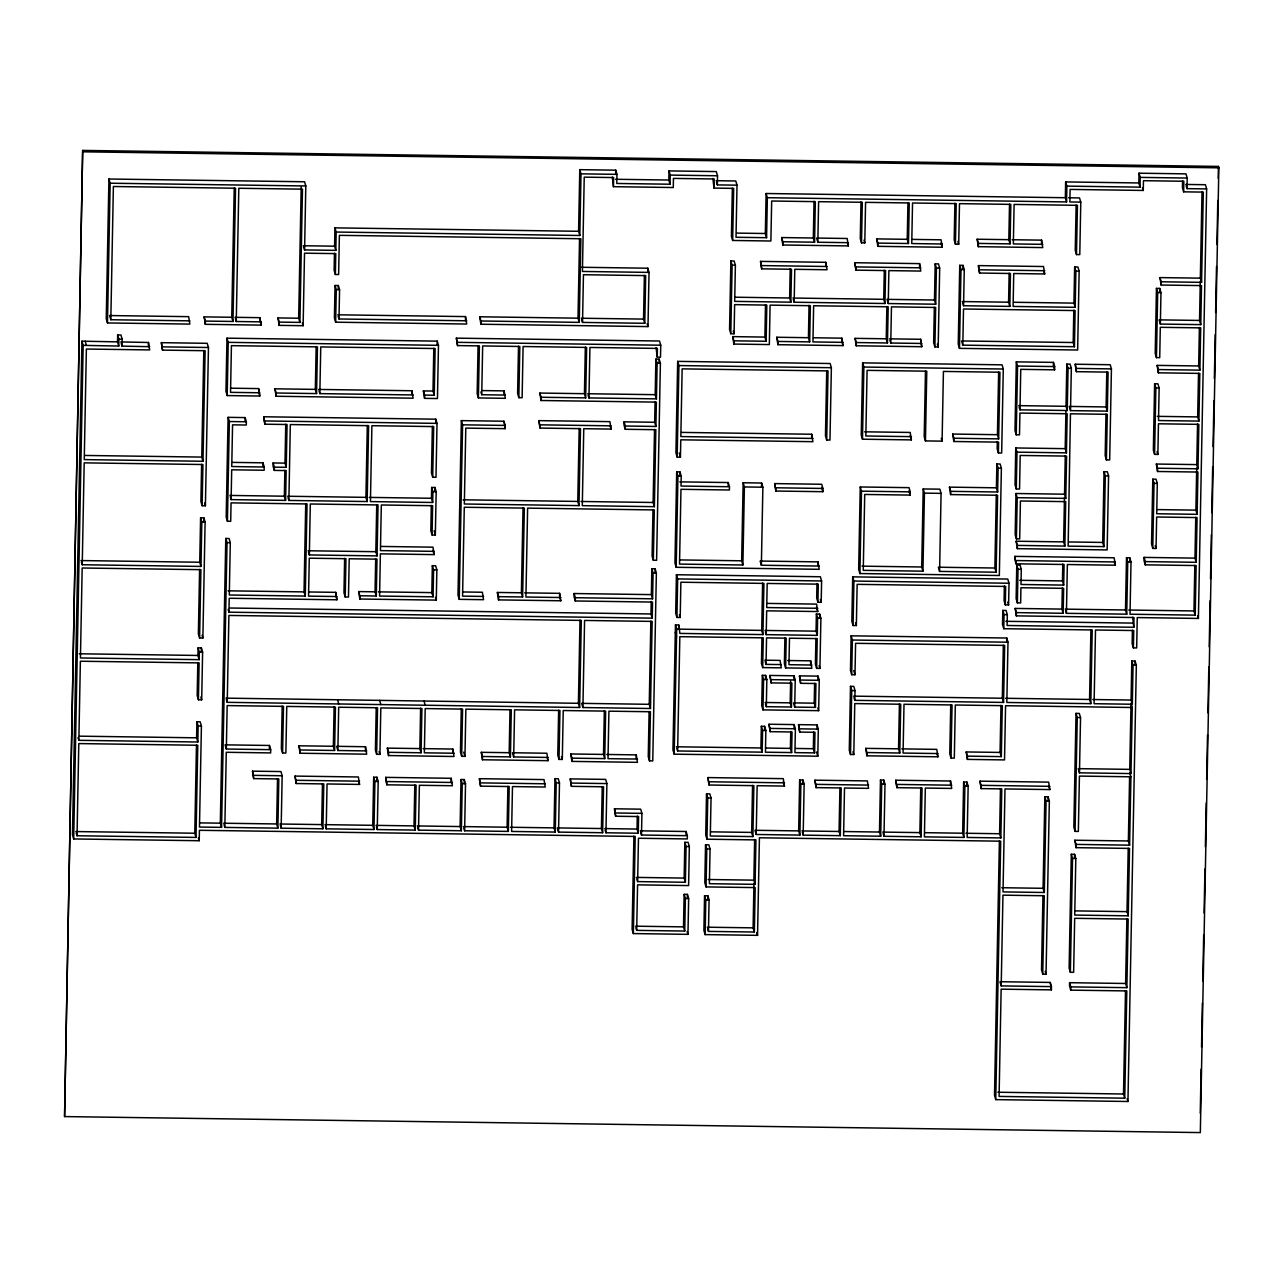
<?xml version="1.0" encoding="UTF-8"?>
<svg xmlns="http://www.w3.org/2000/svg" width="1283" height="1283" viewBox="0 0 1283 1283"><rect width="100%" height="100%" fill="white"/><g stroke="black" fill="none" stroke-linecap="round" stroke-linejoin="round"><path stroke-width="1.5" d="M82.673 150.416L64.567 1116.579L1200.327 1132.584L1218.85 167.832L1218.433 166.421L82.673 150.416L64.567 1116.579M81.936 341.182L83.17 345.368L118.758 346.057L117.523 341.871L81.936 341.182L72.457 834.768L73.692 838.954L199.218 840.718L199.426 830.293L635.213 836.436L633.353 933.575L687.961 934.345L688.65 898.581L687.415 894.395L684.128 894.347L683.502 926.871L684.737 931.057L636.689 930.367L635.871 927.577M73.692 838.954L83.17 345.368M77.028 835.746L78.792 743.579L197.774 745.263L196.01 837.414L77.028 835.746L76.21 832.956M273.135 462.955L274.37 467.156L286.237 467.317L285.002 463.131L273.135 462.955L273.071 466.21L274.305 470.396L286.173 470.572L285.596 500.386L231.116 499.616L231.694 469.803L264.154 470.252L264.218 467.012L231.758 466.547L232.56 424.833L246.288 425.026L246.352 421.77L245.117 417.584L228.101 417.344L226.193 517.065L227.428 521.251L230.699 521.299L231.052 502.872L307.038 503.946L305.274 596.082L229.288 595.007L230.298 542.677L229.064 538.491L225.776 538.443L227.027 542.629L221.558 827.359L199.474 827.054L201.415 726.002L200.18 721.816L196.908 721.768L198.143 725.953L197.839 742.007L78.856 740.323L80.38 661.226L199.122 662.894L198.416 699.748L201.688 699.796L202.602 652.101L201.367 647.915L198.095 647.867L197.951 655.453L199.186 659.654L80.444 657.971L82.176 568L200.918 569.668L199.603 637.972L202.874 638.02L205.104 522.021L203.869 517.835L200.597 517.787L199.731 562.243L200.966 566.428L82.24 564.745L81.406 561.954M82.24 564.745L84.181 462.858L202.922 464.526L202.137 505.727L205.408 505.759L208.455 347.501L207.221 343.315L161.353 342.673L162.524 350.115L205.12 350.708L202.987 461.271L84.245 459.603L86.378 349.04L149.662 349.922L148.491 342.481L120.794 341.936M336.178 232.047L579.82 235.479L578.585 231.293L334.943 227.861L336.178 232.047L335.825 250.361L304.584 249.928L305.803 185.971L304.568 181.769L108.927 179.011L106.248 318.761L107.483 322.947L189.852 324.102L188.681 316.66L109.584 315.554L110.819 319.74L189.916 320.846M107.483 322.947L110.162 183.212L108.927 179.011M110.819 319.74L113.385 186.5L235.543 188.232L232.977 321.456L205.36 321.071L204.125 316.885L231.742 317.27L232.977 321.456M117.523 341.871L117.651 334.959L120.939 335.007L122.174 339.193L122.045 346.121L149.726 346.683M118.758 346.057L118.902 339.145L117.651 334.959M148.427 345.736L148.491 342.481M162.524 350.115L161.353 342.673M204.125 316.885L205.312 324.326L261.042 325.112L259.872 317.671L235.014 317.318M197.807 662.589L197.181 695.562L198.416 699.748M199.603 569.395L198.368 633.786L199.603 637.972M201.623 464.27L200.902 501.525L202.137 505.727M202.987 461.271L201.752 457.085L203.805 350.467M196.01 837.414L194.775 833.228L196.459 745.07M197.839 742.007L196.604 737.821L196.908 721.768M205.312 324.326L205.36 321.071M199.186 659.654L199.33 652.053L198.095 647.867M200.966 566.428L201.832 521.973L200.597 517.787M201.287 651.892L201.367 647.915M203.789 521.844L203.869 517.835M423.374 390.914L424.609 395.1L434.231 395.228L432.996 391.042L423.374 390.914L424.561 398.355L437.455 398.532L438.465 345.319L437.23 341.134L226.979 338.167L225.952 391.379L227.187 395.565L259.791 396.03L258.621 388.589L231.245 388.204M227.187 395.565L228.214 342.353L226.979 338.167M221.558 827.359L220.323 823.173L225.776 538.443M227.428 521.251L229.352 421.53L228.101 417.344M231.742 317.27L234.228 188.008M636.689 930.367L637.571 884.853L688.602 885.575L689.34 846.555L688.105 842.354L684.833 842.322L686.068 846.507L685.379 882.271L637.635 881.597L638.469 838.248L687.303 838.938L687.367 835.682L641.5 835.025L641.917 813.358L640.682 809.172L614.477 808.787L615.648 816.229L638.581 816.565L638.26 833.228L605.945 832.779L606.891 783.576L605.656 779.39L570.261 778.893L571.432 786.335L603.539 786.784L602.657 832.731L558.538 832.106L559.484 782.919L558.249 778.733L554.978 778.685L556.213 782.871L555.266 832.058L511.612 831.448L512.478 786.575L545.211 787.04L544.024 779.599L479.393 778.685L480.564 786.126L509.207 786.543L508.341 831.4L464.622 830.791L465.521 783.753L464.286 779.567L461.014 779.519L462.249 783.705L461.351 830.742L418.515 830.133L419.381 785.276L452.37 785.741L451.199 778.3L385.686 777.37L386.857 784.811L416.109 785.228L415.243 830.085L377.25 829.556L378.18 781.443L376.945 777.257L373.674 777.209L374.909 781.395L373.978 829.508L326.203 828.834L327.053 783.961L359.545 784.426L358.374 776.985L295.042 776.087L296.213 783.528L323.781 783.929L322.915 828.786L281.153 828.193L282.164 775.75L280.929 771.564L252.526 771.163L253.697 778.605L278.812 778.957L277.882 828.144L224.83 827.407L226.273 752.287L270.633 752.913L270.697 749.657L269.462 745.471L225.102 744.846L226.337 749.031L270.697 749.657M226.337 749.031L227.171 705.586L283.495 706.372L282.597 752.993L285.868 753.041L286.767 706.42L335.424 707.109L334.59 750.475L300.126 749.978L298.891 745.792L333.355 746.273L334.59 750.475M227.235 702.33L228.903 615.439L581.311 620.395L579.643 707.494L227.235 702.33L226.401 699.54M574.126 593.532L575.361 597.718L652.598 598.808L651.363 594.622L574.126 593.532L574.062 596.787L575.297 600.973L652.534 602.064L652.229 618.149L228.967 612.183L229.224 598.263L336.884 599.786L335.713 592.345L309.203 591.976M261.107 321.857L236.264 321.504L238.814 188.264L302.467 189.162L299.901 322.402L279.213 322.113L277.978 317.927L298.666 318.216L299.901 322.402M245.053 420.84L245.117 417.584M259.872 317.671L261.042 325.112M258.621 388.589L259.791 396.03M253.697 778.605L252.526 771.163M262.919 466.066L262.983 462.81L232.431 462.393M432.371 426.293L431.473 473.042L432.708 477.228L435.995 477.276L437.022 423.374L435.787 419.188L263.705 416.767L264.875 424.192L287.055 424.513L286.237 467.317M264.875 424.192L263.705 416.767M274.915 388.813L276.15 392.999L316.564 393.576L315.329 389.391L274.915 388.813L276.086 396.255L413.094 398.195L411.923 390.754L318.617 389.439M274.305 470.396L274.37 467.156M269.398 748.727L269.462 745.471M276.086 396.255L276.15 392.999M277.978 317.927L279.149 325.369L303.125 325.706L304.52 253.184L335.761 253.617L335.36 274.482L338.632 274.53L339.386 235.334L580.862 238.75L579.258 322.37L480.965 320.991L479.73 316.789L578.008 318.184L579.258 322.37M279.149 325.369L279.213 322.113M277.882 828.144L276.647 823.959L277.513 778.701M285.596 500.386L284.361 496.2L284.858 470.364M285.002 463.131L285.74 424.208M282.18 706.067L281.362 748.807L282.597 752.993M288.883 500.434L290.327 424.561L368.622 425.667L367.163 501.541L288.883 500.434L288.05 497.644M298.666 318.216L301.2 186.965M296.213 783.528L295.042 776.087M298.891 745.792L300.062 753.233L366.681 754.179L365.511 746.738L336.627 746.321L337.878 750.507L366.746 750.924M300.062 753.233L300.126 749.978M305.274 596.082L304.039 591.896L305.723 503.77M309.331 554.946L310.31 503.994L378.036 504.941L377.058 555.892L309.331 554.946L308.513 552.155M315.329 389.391L316.163 346.57M316.564 393.576L317.462 346.875L231.421 345.656L230.539 392.357L259.856 392.774M413.158 394.939L319.852 393.624L320.75 346.923L435.129 348.527L434.231 395.228M322.915 828.786L321.68 824.6L322.466 783.64M334.446 253.232L334.125 270.296L335.36 274.482M335.825 250.361L334.59 246.176L334.943 227.861M466.771 320.782L339.001 318.986L339.562 289.717L338.327 285.532L335.039 285.484L334.414 318.008L335.649 322.193L466.707 324.038L465.537 316.596L337.75 314.8M335.649 322.193L336.274 289.669L335.039 285.484M338.247 289.429L338.327 285.532M335.713 592.345L336.884 599.786M333.355 746.273L334.109 706.869M337.525 699.78L338.76 703.902M337.878 750.507L338.696 707.222L377.539 707.767L376.641 754.308L379.928 754.356L380.81 707.927L421.931 708.505L421.081 752.768L388.573 752.319L387.338 748.133L419.846 748.582L421.081 752.768M344.63 558.346L343.972 592.81L345.207 596.996L348.479 597.044L349.217 558.763L376.994 559.147L376.288 596.002L359.898 595.777L358.663 591.591L375.053 591.816L376.288 596.002M345.207 596.996L345.945 558.714L309.283 558.185L308.545 596.13L336.948 596.531M358.663 591.591L359.833 599.017L436.284 600.107L436.861 569.925L435.627 565.739L432.339 565.691L431.826 592.618L433.061 596.803L379.576 596.05L380.377 553.855L434.151 554.609L432.964 547.167L381.195 546.446M359.833 599.017L359.898 595.777M367.163 501.541L365.928 497.355L367.307 425.475M365.447 749.978L365.511 746.738M375.053 591.816L375.694 558.843M377.058 555.892L375.823 551.706L376.737 504.684M373.978 829.508L372.744 825.322L373.674 777.209M376.224 707.462L375.406 750.122L376.641 754.308M376.865 781.106L376.945 777.257M380.875 704.559L379.64 700.374L578.408 703.309L579.643 707.494M387.338 748.133L388.508 755.559L454.038 756.489L452.851 749.047L423.117 748.63M386.857 784.811L385.686 777.37M388.508 755.559L388.573 752.319M411.859 393.993L411.923 390.754M415.243 830.085L414.008 825.899L414.794 784.939M424.561 398.355L424.609 395.1M419.846 748.582L420.616 708.168M432.996 391.042L433.814 348.238M431.313 505.438L430.831 530.793L432.066 534.979L435.338 535.027L436.172 491.678L434.937 487.476L431.665 487.444L431.457 498.269L432.692 502.471L370.434 501.589L371.894 425.699L433.686 426.581L432.708 477.228M432.066 534.979L432.628 505.71L381.324 504.989L380.442 550.599L434.199 551.353M432.692 502.471L432.9 491.63L431.665 487.444M437.15 345.079L437.23 341.134M435.707 423.182L435.787 419.188M434.857 491.421L434.937 487.476M433.061 596.803L433.59 569.877L432.339 565.691M656.094 347.709L657.233 357.139L660.504 357.187L660.745 345.207L659.51 341.021L456.379 338.151L457.55 345.592L479.393 345.897L478.399 397.938L505.31 398.323L504.139 390.882L482.472 390.577M457.55 345.592L456.379 338.151M451.135 781.539L451.199 778.3M452.803 752.303L452.851 749.047M624.083 421.834L625.318 426.02L655.902 426.453L654.667 422.267L624.083 421.834L624.019 425.09L625.27 429.276L655.838 429.709L654.362 506.673L582.29 505.662L583.765 428.698L611.061 429.083L609.89 421.642L538.908 420.632L540.079 428.073L580.493 428.65L579.002 505.614L464.334 503.994L465.793 428.121L505.117 428.666L505.181 425.411L503.946 421.225L461.351 420.632L457.999 595.152L459.234 599.337L483.531 599.69L482.36 592.249L463.243 591.976M459.234 599.337L462.586 424.817L461.351 420.632M465.472 319.852L465.537 316.596M461.271 708.841L460.453 752.127L461.688 756.312L464.959 756.361L465.857 709.146L511.308 709.788L510.409 756.89L482.52 756.505L481.285 752.319L509.175 752.704L510.409 756.89M461.351 830.742L460.116 826.557L461.014 779.519M461.688 756.312L462.586 709.098L425.202 708.569L424.352 752.816L454.102 753.233M464.205 783.496L464.286 779.567M478.078 345.72L477.164 393.753L478.399 397.938M479.73 316.789L480.9 324.23L647.995 326.588L649.038 272.397L647.787 268.211L581.183 267.265M480.9 324.23L480.965 320.991M505.374 395.068L481.734 394.731L482.665 345.945L519.823 346.474L518.845 397.666L522.117 397.714L523.095 346.522L586.636 347.42L585.673 397.874L541.089 397.249L539.854 393.063L584.439 393.689L585.673 397.874M480.564 786.126L479.393 778.685M481.285 752.319L482.456 759.761L548.033 760.675L546.863 753.233L512.446 752.752L513.681 756.938L548.098 757.435M482.456 759.761L482.52 756.505M497.371 592.457L498.606 596.643L522.63 596.98L521.395 592.794L497.371 592.457L498.542 599.899L560.799 600.765L559.629 593.339L524.683 592.842M498.542 599.899L498.606 596.643M504.075 394.122L504.139 390.882M503.946 421.225L505.117 428.666M508.341 831.4L507.106 827.214L507.892 786.254M509.175 752.704L510.009 709.531M518.508 346.218L517.61 393.48L518.845 397.666M513.681 756.938L514.595 709.836L559.949 710.477L559.019 759.408L562.291 759.456L563.237 710.525L605.656 711.119L604.742 758.606L571.977 758.157L570.743 753.971L603.507 754.42L604.742 758.606M521.395 592.794L523.031 507.86M522.63 596.98L524.346 508.1L464.286 507.25L462.57 596.13L483.595 596.435M539.854 393.063L541.025 400.504L656.367 402.124L655.902 426.453M540.079 428.073L538.908 420.632M541.025 400.504L541.089 397.249M555.266 832.058L554.031 827.872L554.978 778.685M559.564 596.579L559.629 593.339M558.65 710.205L557.784 755.222L559.019 759.408M578.585 231.293L579.772 169.661L615.728 170.174L616.963 174.36L616.786 183.469L670.047 184.223L670.223 175.097L668.988 170.912L716.283 171.585L717.518 175.771L717.341 184.896L737.003 185.169L736.009 237.275L766.576 237.692L767.346 197.71L766.111 193.508L1065.339 197.726L1066.574 201.928L767.346 197.71M578.008 318.184L579.547 238.542M579.82 235.479L581.007 173.847L579.772 169.661M570.743 753.971L571.913 761.396L637.443 762.327L636.272 754.885L606.779 754.468M571.432 786.335L570.261 778.893M571.913 761.396L571.977 758.157M575.297 600.973L575.361 597.718M579.002 505.614L577.767 501.428L579.178 428.41M582.53 322.418L583.444 274.722L645.686 275.604L644.772 323.3L582.53 322.418L581.696 319.627M578.408 703.309L579.996 620.17M584.439 393.689L585.337 347.1M582.915 707.542L584.583 620.443L652.165 621.405L650.481 708.505L582.915 707.542L581.68 703.357L649.246 704.319L650.481 708.505M652.983 509.608L652.101 556.068L653.336 560.254L656.607 560.302L660.392 363.314L659.157 359.128L655.886 359.08L657.121 363.265L656.431 398.869L588.945 397.922L589.923 347.452L657.409 348.415L657.233 357.139M612.328 177.022L613.45 186.677L673.27 187.526L673.447 178.401L714.182 178.978L714.006 188.088L733.668 188.376L732.657 240.466L770.891 241.012L771.66 201.014L815.33 201.639L814.561 242.198L782.887 241.749L781.652 237.563L813.326 238.013L814.561 242.198M613.45 186.677L613.627 177.567L584.23 177.15L582.418 271.451L649.038 272.397M602.657 832.731L601.422 828.545L602.24 786.591M603.507 754.42L604.341 710.894M615.664 173.814L615.728 170.174M615.648 816.229L614.477 808.787M625.27 429.276L625.318 426.02M644.772 323.3L643.537 319.098L644.387 275.38M633.914 836.211L632.118 929.389L633.353 933.575M636.208 758.141L636.272 754.885M638.26 833.228L637.026 829.043L637.282 816.068M647.723 272.076L647.787 268.211M649.118 711.488L648.252 756.681L649.487 760.867L652.758 760.915L656.367 573.004L655.132 568.802L651.86 568.77L651.363 594.622M649.246 704.319L650.85 621.164M652.229 618.149L650.994 613.964L651.235 601.454M654.362 506.673L653.127 502.487L654.522 429.468M654.667 422.267L655.068 401.675M656.431 398.869L655.196 394.683L655.886 359.08M649.487 760.867L650.433 711.744L608.928 711.167L608.014 758.654L637.507 759.071M652.598 598.808L653.095 572.956L651.86 568.77M653.336 560.254L654.298 509.928L527.618 508.132L525.918 597.028L560.863 597.525M655.052 572.811L655.132 568.802M659.077 363.105L659.157 359.128M670.047 184.223L668.812 180.037L668.988 170.912M826.717 370.675L825.466 435.835L826.701 440.021L829.973 440.069L831.368 367.708L830.133 363.522L677.681 361.373L675.933 452.931L677.167 457.117L680.439 457.165L680.776 439.812L812.909 441.689L811.738 434.247L681.594 432.403M761.364 565.242L762.872 487.203L761.637 483.017L743.146 482.761L744.381 486.947L742.889 564.985L679.525 564.087L680.968 489.304L729.402 489.994L729.466 486.738L681.016 486.049L681.209 476.121L679.974 471.936L676.702 471.887L674.954 563.109L676.189 567.294L819.196 569.315L818.025 561.874L760.129 561.056L761.364 565.242L819.26 566.06M677.167 457.117L678.915 365.559L677.681 361.373M676.189 567.294L677.937 476.073L676.702 471.887M676.815 748.181L677.632 750.972L762.166 752.159L760.931 747.973L761.348 726.29L764.62 726.338L765.855 730.524L765.438 752.207L791.643 752.576L792.044 731.984L770.201 731.663L769.03 724.237L794.145 724.59L795.38 728.776L794.931 752.624L814.577 752.896L814.978 732.304L799.694 732.08L798.523 724.638L817.079 724.911L818.313 729.097L817.8 756.2L674.184 754.163L672.95 749.978L675.467 624.917L678.739 624.965L679.894 633.417L762.936 634.588L763.914 583.396L680.872 582.225L680.198 617.476L676.927 617.428L675.692 613.242L676.43 574.736L820.366 576.757L821.601 580.958L821.2 602.288L817.929 602.256L816.694 598.054L816.966 583.589M674.184 754.163L676.702 629.103L675.467 624.917M676.927 617.428L677.665 578.922L676.43 574.736M679.91 475.913L679.974 471.936M678.691 627.804L678.739 624.965M677.632 750.972L679.83 636.673L763.273 637.843L762.695 667.593L781.267 667.85L780.08 660.408L764.796 660.2M685.379 882.271L684.144 878.085L684.833 842.322M686.068 834.736L686.132 831.496L640.265 830.839M684.737 931.057L685.363 898.533L684.128 894.347M687.335 898.373L687.415 894.395M712.883 178.433L714.006 188.088M1042.951 895.47L1041.523 969.916L1042.758 974.102L1046.03 974.15L1049.35 801.009L1048.115 796.823L1044.843 796.775L1046.078 800.961L1044.314 892.487L1003.017 891.91L1004.99 788.933L1049.831 789.574L1048.66 782.133L980.036 781.155L981.206 788.596L1001.782 788.885L1000.836 837.927L967.157 837.446L968.152 786.238L966.917 782.053L963.629 782.005L964.864 786.19L963.886 837.414L924.401 836.853L925.332 788.067L951.713 788.436L950.543 781.01L895.759 780.224L896.945 787.666L922.06 788.019L921.114 836.805L883.987 836.275L884.981 784.25L883.746 780.064L880.475 780.016L881.71 784.202L880.715 836.227L843.589 835.714L844.503 788.019L868.527 788.355L867.356 780.914L814.93 780.176L816.1 787.618L841.215 787.97L840.301 835.666L803.174 835.137L804.152 784.202L802.917 780L799.646 779.968L800.881 784.154L799.902 835.089L756.216 834.479L757.146 785.693L784.458 786.078L783.288 778.653L707.927 777.578L709.098 785.02L753.875 785.661L752.896 836.596L710.301 836.003L711.039 798.058L709.804 793.872L706.516 793.824L705.73 835.025L706.965 839.21L755.944 839.9L755.094 884.34L709.387 883.698L710.06 849.009L708.825 844.823L705.538 844.775L704.816 882.72L706.051 886.906L755.19 887.595L754.34 932.035L708.473 931.394L709.082 899.96L707.847 895.775L704.559 895.726L703.902 930.416L705.137 934.601L757.547 935.339L759.424 837.783L1000.708 841.183L995.752 1099.627L1127.949 1101.488L1136.337 665.268L1135.102 661.082L1131.814 661.034L1131.077 700.053L1132.312 704.239L1094.078 703.709L1095.506 630.001L1133.723 630.53L1133.386 647.883L1136.674 647.931L1137.251 617.572L1198.402 618.438L1206.645 188.922L1205.411 184.72L1185.765 184.447M705.137 934.601L705.794 899.912L704.559 895.726M706.051 886.906L706.773 848.961L705.538 844.775M706.965 839.21L707.751 798.01L706.516 793.824M709.098 785.02L707.927 777.578M707.767 899.704L707.847 895.775M934.345 307.23L933.655 342.705L934.89 346.907L938.178 346.939L939.685 268.083L938.45 263.897L935.179 263.849L936.414 268.035L935.708 304.215L888.253 303.542L888.878 270.617L920.777 271.066L919.606 263.624L854.815 262.726L855.986 270.152L885.607 270.569L884.965 303.51L794.161 302.227L794.786 269.302L827.022 269.751L825.835 262.309L760.53 261.395L761.701 268.837L791.515 269.254L790.873 302.179L734.694 301.377L735.384 265.212L734.149 261.01L730.877 260.978L729.562 329.539L730.797 333.724L734.068 333.772L734.63 304.632L766.817 305.097L766.127 341.262L733.94 340.813L732.705 336.627L764.893 337.076L766.127 341.262M732.352 188.2L731.422 236.28L732.657 240.466M730.797 333.724L732.112 265.164L730.877 260.978M728.167 485.808L728.231 482.552L679.782 481.863M732.705 336.627L733.876 344.069L769.335 344.566L770.089 305.129L810.359 305.707L809.669 341.887L777.963 341.438L776.728 337.253L808.434 337.702L809.669 341.887M733.876 344.069L733.94 340.813M742.889 564.985L741.654 560.799L743.146 482.761M761.701 268.837L760.53 261.395M752.896 836.596L751.662 832.41L752.56 785.388M766.576 237.692L765.342 233.506L766.111 193.508M754.34 932.035L753.105 927.85L753.955 883.41M755.094 884.34L753.859 880.154L754.629 839.579M761.557 487.027L761.637 483.017M764.893 337.076L765.502 304.712M762.936 634.588L761.701 630.402L762.599 583.14M761.958 637.619L761.461 663.407L762.695 667.593M794.706 707.077L795.235 679.974L794.001 675.788L769.96 675.451L771.147 682.893L791.884 683.181L791.435 707.029L766.32 706.676L766.833 679.573L765.598 675.387L762.327 675.339L761.733 705.698L762.984 709.884L818.666 710.67L819.26 680.311L818.025 676.125L799.453 675.868L800.624 683.31L815.924 683.518L815.459 707.366L794.706 707.077L793.471 702.892L814.224 703.18L815.459 707.366M762.166 752.159L762.583 730.476L761.348 726.29M762.984 709.884L763.561 679.525L762.327 675.339M815.908 638.389L815.411 664.161L816.662 668.347L819.933 668.395L820.895 618.262L819.661 614.076L816.373 614.028L817.624 618.214L817.287 635.358L766.208 634.636L766.673 610.82L817.752 611.542L816.565 604.101L767.459 603.411M764.54 730.284L764.62 726.338M765.518 679.252L765.598 675.387M781.331 664.594L766.031 664.386L766.544 637.892L786.206 638.164L785.629 667.914L811.834 668.283L810.664 660.841L787.73 660.52M776.728 337.253L777.915 344.694L843.043 345.608L841.873 338.167L813.582 337.766M774.74 483.595L775.91 491.036L822.884 491.694L822.932 488.454L821.697 484.268L774.74 483.595L775.91 491.036M770.201 731.663L769.03 724.237M771.147 682.893L769.96 675.451M777.915 344.694L777.963 341.438M781.652 237.563L782.822 245.005L848.352 245.919L847.181 238.494L816.597 238.061L817.832 242.246L848.416 242.679M782.822 245.005L782.887 241.749M790.873 302.179L789.638 297.993L790.2 268.933M784.891 637.94L784.394 663.728L785.629 667.914M791.435 707.029L790.2 702.843L790.617 680.984M791.643 752.576L790.408 748.39L790.745 731.535M793.92 679.653L794.001 675.788M794.081 728.552L794.145 724.59M799.694 732.08L798.523 724.638M800.624 683.31L799.453 675.868M799.902 835.089L798.668 830.903L799.646 779.968M808.434 337.702L809.044 305.322M802.837 783.929L802.917 780M813.326 238.013L814.031 201.303M811.674 437.487L811.738 434.247M817.832 242.246L818.618 201.672L862.304 202.297L861.518 242.856L864.79 242.904L865.576 202.345L909.262 202.955L908.476 243.513L877.893 243.096L876.658 238.895L907.241 239.328L908.476 243.513M810.599 664.097L810.664 660.841M814.577 752.896L813.342 748.711L813.679 731.855M814.224 703.18L814.609 683.31M817.287 635.358L816.052 631.156L816.373 614.028M817.961 565.129L818.025 561.874M816.662 668.347L817.223 638.597L789.478 638.212L788.965 664.706L811.898 665.027M817.929 602.256L818.265 584.15L767.186 583.444L766.721 607.565L817.8 608.286M825.787 265.565L825.835 262.309M817.014 728.776L817.079 724.911M817.945 679.926L818.025 676.125M816.1 787.618L814.93 780.176M819.58 617.925L819.661 614.076M826.701 440.021L828.032 370.915L682.139 368.863L680.84 436.573L812.973 438.433M841.808 341.422L841.873 338.167M840.301 835.666L839.066 831.48L839.916 787.762M855.986 270.152L854.815 262.726M855.071 338.359L856.306 342.545L887.483 342.978L886.248 338.792L855.071 338.359L856.242 345.785L921.787 346.715L920.617 339.273L889.536 338.84M856.242 345.785L856.306 342.545M1015.174 608.431L1016.409 612.616L1063.158 613.274L1061.923 609.088L1015.174 608.431L1016.344 615.872L1133.98 617.524L1133.787 627.275L1007.107 625.495L1007.315 614.653L1006.08 610.467L1002.793 610.419L1002.536 624.516L1003.771 628.702L1092.218 629.953L1090.807 703.661L1006.834 702.475L1007.989 642.206L1006.754 638.02L851.142 635.823L850.469 670.496L851.704 674.682L854.991 674.73L855.585 643.312L1004.653 645.413L1003.563 702.426L854.831 700.342L854.013 697.535M854.831 700.342L855.023 690.575L853.788 686.389L850.501 686.341L849.282 750.298L850.517 754.484L853.788 754.532L854.767 703.581L900.73 704.239L899.784 753.009L866.939 752.544L865.704 748.358L898.549 748.823L899.784 753.009M852.698 576.869L851.848 621.309L853.083 625.495L856.354 625.543L857.14 584.342L1005.664 586.443L1005.311 604.87L1008.598 604.918L1009.015 583.236L1007.764 579.05L852.698 576.869L853.933 581.055L853.083 625.495M851.704 674.682L852.377 640.025L851.142 635.823M850.517 754.484L851.736 690.527L850.501 686.341M860.989 201.976L860.284 238.67L861.518 242.856M949.452 487.139L950.623 494.58L997.597 495.254L996.105 572.218L939.589 571.416L941.08 493.362L939.846 489.176L923.199 488.951L924.434 493.137L922.942 571.176L863.251 570.342L864.71 494.452L910.208 495.094L910.256 491.854L909.022 487.652L860.251 486.979L858.664 569.363L859.915 573.549L999.329 575.506L1001.381 468.199L1000.147 464.013L996.875 463.965L996.41 487.813L997.645 491.998L950.687 491.341L949.452 487.139L996.41 487.813M997.308 441.56L997.164 448.777L998.399 452.979L1001.67 453.011L1003.29 369.023L1002.055 364.837L862.641 362.864L861.246 435.017L862.481 439.203L911.379 439.893L910.208 432.451L864.582 431.81M859.915 573.549L861.486 491.164L860.251 486.979M862.481 439.203L863.876 367.05L862.641 362.864M865.704 748.358L866.875 755.799L937.953 756.81L936.782 749.368L901.821 748.871M866.875 755.799L866.939 752.544M876.658 238.895L877.845 246.336L942.267 247.25L941.097 239.809L912.438 239.408M877.845 246.336L877.893 243.096M884.965 303.51L883.73 299.308L884.292 270.264M886.248 338.792L886.874 306.429M887.483 342.978L888.189 306.797L813.63 305.755L812.941 341.936L843.107 342.353M880.715 836.227L879.48 832.042L880.475 780.016M921.852 343.459L890.771 343.026L891.46 306.845L935.66 307.471L934.89 346.907M883.666 784.057L883.746 780.064M907.241 239.328L907.947 202.634M896.945 787.666L895.759 780.224M898.549 748.823L899.415 703.95M919.542 266.88L919.606 263.624M920.617 339.273L921.787 346.715M922.942 571.176L921.707 566.99L923.199 488.951M925.476 370.995L924.209 436.733L925.444 440.919L942.091 441.144L943.422 371.428L999.954 372.23L998.671 438.882L953.894 438.241L952.66 434.055L997.436 434.696L998.671 438.882M925.444 440.919L926.775 371.188L867.083 370.354L865.833 435.995L911.443 436.653M921.114 836.805L919.879 832.619L920.745 787.746M935.708 304.215L934.473 300.03L935.179 263.849M954.905 203.291L954.199 240.001L955.434 244.187L958.706 244.235L959.492 203.66L1010.828 204.382L1010.058 243.866L978.4 243.417L977.149 239.231L1008.823 239.68L1010.058 243.866M950.623 494.58L950.687 491.341M955.434 244.187L956.22 203.612L912.534 203.003L911.748 243.562L942.331 243.995M952.66 434.055L953.83 441.496L998.607 442.138L998.399 452.979M953.83 441.496L953.894 438.241M950.735 704.704L949.789 753.891L951.04 758.077L954.311 758.125L955.322 705.009L1002.296 705.666L1001.317 756.617L967.462 756.136L966.211 751.95L1000.066 752.431L1001.317 756.617M963.565 305.739L964.255 269.574L963.02 265.389L959.748 265.34L958.241 344.165L959.476 348.351L1077.64 350.018L1079.147 271.194L1077.912 267.008L1074.641 266.96L1073.951 303.125L1075.186 307.311L1013.105 306.429L1013.73 273.52L1044.683 273.969L1043.512 266.527L978.4 265.597L979.57 273.038L1010.459 273.487L1009.833 306.38L963.565 305.739L962.747 302.948M950.478 784.25L950.543 781.01M951.04 758.077L952.05 704.96L904.002 704.287L903.072 753.057L938.017 753.554M959.476 348.351L960.983 269.526L959.748 265.34M962.956 269.189L963.02 265.389M962.811 345.143L963.501 308.995L1075.122 310.566L1074.432 346.715L962.811 345.143L961.576 340.957L1073.197 342.529L1074.432 346.715M963.886 837.414L962.651 833.212L963.629 782.005M966.211 751.95L967.398 759.392L1004.525 759.905L1005.567 705.714L1132.247 707.494L1130.981 773.569L1079.468 772.831L1078.233 768.645L1129.746 769.367L1130.981 773.569M966.837 785.982L966.917 782.053M977.149 239.231L978.336 246.673L1042.758 247.587L1041.588 240.146L1012.111 239.729M967.398 759.392L967.462 756.136M978.336 246.673L978.4 243.417M979.57 273.038L978.4 265.597M981.206 788.596L980.036 781.155M996.105 572.218L994.87 568.016L996.282 495.013M997.436 434.696L998.639 371.958M997.645 491.998L998.11 468.151L996.875 463.965M1008.823 239.68L1009.513 204.141M1000.066 752.431L1000.981 705.393M1009.833 306.38L1008.582 302.195L1009.144 273.167M999.393 841.006L994.517 1095.425L995.752 1099.627M1000.836 837.927L999.601 833.742L1000.467 788.628M1004.364 585.946L1004.076 600.685L1005.311 604.87M1003.563 702.426L1002.312 698.241L1003.338 645.157M1003.771 628.702L1004.044 614.605L1002.793 610.419M1006.674 641.917L1006.754 638.02M1069.573 982.698L1070.808 986.884L1126.859 987.669L1125.624 983.484L1069.573 982.698L1069.509 985.953L1070.744 990.139L1126.811 990.925L1124.742 1098.184L999.088 1096.42L1001.141 989.161L1051.386 989.867L1051.451 986.611L1001.205 985.905L1002.953 895.165L1044.266 895.742L1042.758 974.102M1105.978 414.088L1105.176 455.722L1106.411 459.923L1109.683 459.956L1111.431 368.911L1110.196 364.725L1075.25 364.228L1076.421 371.669L1108.095 372.118L1107.341 411.137L1070.519 410.624L1071.337 368.333L1070.102 364.147L1066.815 364.099L1068.049 368.301L1067.248 410.496L1019.985 409.838L1020.755 369.344L1054.61 369.825L1054.674 366.569L1053.439 362.383L1016.312 361.854L1014.997 430.607L1016.232 434.793L1019.504 434.841L1019.921 413.078L1067.183 413.751L1066.43 452.851L1016.986 452.145L1015.751 447.959L1065.195 448.665L1066.43 452.851M1015.751 447.959L1015.045 484.814L1016.28 488.999L1019.552 489.048L1020.193 455.449L1066.59 456.106L1065.772 498.381L1017.211 497.692L1015.976 493.506L1064.537 494.196L1065.772 498.381M1016.232 434.793L1017.547 366.04L1016.312 361.854M1144.083 557.399L1145.318 561.601L1196.205 562.307L1194.97 558.121L1144.083 557.399L1144.019 560.655L1145.254 564.841L1196.141 565.562L1195.195 615.134L1130.018 614.22L1131.013 561.97L1129.778 557.784L1126.506 557.736L1127.741 561.922L1126.731 614.172L1066.43 613.322L1067.36 564.536L1115.312 565.21L1114.141 557.784L1014.757 556.373L1015.928 563.814L1064.088 564.488L1063.687 585.096L1020.995 584.487L1021.284 569.315L1020.049 565.129L1016.778 565.081L1016.136 598.68L1017.371 602.866L1020.643 602.914L1020.931 587.742L1063.639 588.336L1063.158 613.274M1015.976 493.506L1015.174 534.69L1016.409 538.892L1019.696 538.924L1020.418 500.995L1065.708 501.637L1064.858 546.077L1017.387 545.403L1016.152 541.218L1063.623 541.891L1064.858 546.077M1016.28 488.999L1016.986 452.145M1016.152 541.218L1017.339 548.659L1107.149 549.926L1108.576 475.945L1107.325 471.759L1104.054 471.711L1102.706 542.436L1103.941 546.622L1068.146 546.125L1070.455 413.8L1107.293 414.313L1106.411 459.923M1015.928 563.814L1014.757 556.373M1016.409 538.892L1017.211 497.692M1017.339 548.659L1017.387 545.403M1016.344 615.872L1016.409 612.616M1017.371 602.866L1018.012 569.267L1016.778 565.081M1041.523 243.401L1041.588 240.146M1044.314 892.487L1043.079 888.301L1044.843 796.775M1053.375 365.639L1053.439 362.383M1048.051 800.8L1048.115 796.823M1001.205 985.905L999.97 981.72L1050.216 982.425L1051.386 989.867M1065.339 197.726L1065.644 181.929L1138.823 182.956L1140.058 187.142L1066.879 186.115L1065.644 181.929M1066.574 201.928L1066.879 186.115M1061.923 609.088L1062.324 587.983M1063.687 585.096L1062.452 580.91L1062.789 564.055M1065.195 448.665L1065.916 411.522M1067.248 410.496L1066.013 406.31L1066.815 364.099M1063.623 541.891L1064.473 497.435M1064.537 494.196L1065.275 455.754M1073.197 342.529L1073.807 310.181M1076.132 205.072L1075.25 250.377L1076.485 254.563L1079.773 254.611L1080.783 202.121L1079.532 197.935L1068.627 197.774M1075.186 307.311L1075.876 271.146L1074.641 266.96M1076.485 254.563L1077.431 205.328L1014.099 204.43L1013.345 243.914L1042.822 244.331M1076.421 371.669L1075.25 364.228M1074.849 840.221L1076.084 844.406L1129.601 845.16L1128.366 840.974L1074.849 840.221L1076.02 847.662L1129.537 848.416L1128.238 915.821L1074.737 915.068L1075.812 858.503L1074.577 854.318L1071.305 854.27L1069.124 968.088L1070.359 972.273L1073.63 972.322L1074.673 918.307L1128.19 919.061L1126.859 987.669M1070.359 972.273L1072.54 858.455L1071.305 854.27M1070.744 990.139L1070.808 986.884M1079.468 772.831L1080.543 717.614L1079.308 713.428L1076.02 713.38L1073.839 827.198L1075.074 831.384L1078.345 831.432L1079.42 776.087L1130.916 776.808L1129.601 845.16M1074.513 858.215L1074.577 854.318M1075.074 831.384L1077.255 717.566L1076.02 713.38M1076.02 847.662L1076.084 844.406M1090.807 703.661L1089.572 699.476L1090.919 629.745M1107.341 411.137L1106.106 406.952L1106.78 371.829M1103.941 546.622L1105.288 475.897L1104.054 471.711M1126.731 614.172L1125.496 609.986L1126.506 557.736M1129.714 561.649L1129.778 557.784M1138.823 182.956L1138.999 173.205L1185.957 173.863L1187.192 178.048L1187 188.633L1206.645 188.922M1140.058 187.142L1140.234 177.391L1138.999 173.205M1124.742 1098.184L1123.507 1093.998L1125.496 990.717M1125.624 983.484L1126.875 918.804M1128.238 915.821L1127.003 911.636L1128.222 848.191M1128.366 840.974L1129.601 776.536M1129.746 769.367L1131.013 703.309L1132.247 707.494M1132.408 630.194L1132.151 643.697L1133.386 647.883M1133.787 627.275L1132.664 617.235M1132.312 704.239L1133.049 665.219L1131.814 661.034M1080.783 202.121L1069.862 201.96L1070.102 189.419L1143.265 190.445L1143.458 180.695L1183.856 181.256L1183.664 191.841L1203.31 192.113L1201.578 282.356L1161.179 281.779L1159.944 277.593L1200.343 278.154L1201.578 282.356M1135.022 665.075L1135.102 661.082M1145.254 564.841L1145.318 561.601M1156.352 464.045L1157.587 468.231L1198.001 468.792L1196.766 464.606L1156.352 464.045L1157.539 471.486L1197.937 472.048L1197.135 514.323L1156.721 513.761L1157.298 483.402L1156.063 479.217L1152.792 479.168L1151.541 544.217L1152.775 548.402L1156.047 548.45L1156.657 517.001L1197.071 517.578L1196.205 562.307M1157.154 365.382L1158.389 369.568L1199.894 370.146L1198.659 365.96L1157.154 365.382L1158.341 372.824L1199.83 373.401L1198.915 421.097L1158.517 420.535L1159.142 388.011L1157.891 383.825L1154.62 383.777L1153.353 450.189L1154.588 454.374L1157.859 454.423L1158.453 423.791L1198.851 424.352L1198.001 468.792M1159.944 277.593L1161.115 285.034L1201.513 285.596L1200.776 324.631L1160.361 324.054L1160.971 292.62L1159.736 288.434L1156.448 288.386L1155.213 353.418L1156.448 357.62L1159.72 357.652L1160.297 327.309L1200.712 327.871L1199.894 370.146M1152.775 548.402L1154.026 483.354L1152.792 479.168M1154.588 454.374L1155.855 387.963L1154.62 383.777M1156.448 357.62L1157.683 292.572L1156.448 288.386M1159.656 292.364L1159.736 288.434M1158.341 372.824L1158.389 369.568M1157.539 471.486L1157.587 468.231M1161.115 285.034L1161.179 281.779M1182.557 180.598L1182.429 187.655L1183.664 191.841M1195.195 615.134L1193.96 610.949L1194.826 565.338M1194.97 558.121L1195.756 517.274M1197.135 514.323L1195.884 510.137L1196.702 467.862M1196.766 464.606L1197.552 424.031M1198.915 421.097L1197.68 416.911L1198.514 373.193M1198.659 365.96L1199.397 327.534M1200.776 324.631L1199.541 320.445L1200.279 281.41M1200.343 278.154L1202.011 191.857M1200.263 1113.179L1201.113 1069.14M1201.53 1047.12L1202.379 1003.081M1202.796 981.062L1203.679 935.034M1204.095 913.015L1204.945 868.976M1205.379 846.956L1206.212 802.933M1206.678 778.909L1207.528 734.87M1207.945 712.851L1208.827 666.823M1209.211 646.808L1210.094 600.765M1210.527 578.745L1211.36 534.722M1211.793 512.703L1212.676 466.659M1213.06 446.644L1213.943 400.617M1214.36 378.597L1215.209 334.558M1215.626 312.539L1216.509 266.511M1216.942 244.492L1217.792 200.453M1218.208 178.433L1218.433 166.421M83.09 151.811L1218.85 167.832M1140.234 177.391L1187.192 178.048M581.007 173.847L616.963 174.36M670.223 175.097L717.518 175.771M615.551 179.283L668.812 180.037M716.106 180.695L735.768 180.983L737.003 185.169M110.162 183.212L305.803 185.971M736.683 233.105L765.342 233.506M334.59 246.176L303.349 245.743L304.584 249.928M732.112 265.164L735.384 265.212M761.765 265.581L827.07 266.495M856.05 266.912L920.841 267.826M936.414 268.035L939.685 268.083M960.983 269.526L964.255 269.574M979.635 269.799L1044.747 270.713M1075.876 271.146L1079.147 271.194M1157.683 292.572L1160.971 292.62M336.274 289.669L339.562 289.717M735.4 297.223L789.638 297.993M792.926 298.041L883.73 299.308M934.473 300.03L887.018 299.356L888.253 303.542M962.33 301.553L1008.582 302.195M1013.875 302.275L1073.951 303.125M1199.541 320.445L1159.126 319.868L1160.361 324.054M581.295 318.232L643.537 319.098M457.614 342.336L660.745 345.207M118.902 339.145L122.174 339.193M228.214 342.353L438.465 345.319M162.588 346.859L208.455 347.501M1017.547 366.04L1054.674 366.569M1068.049 368.301L1071.337 368.333M1076.485 368.413L1111.431 368.911M657.121 363.265L660.392 363.314M863.876 367.05L1003.29 369.023M678.915 365.559L831.368 367.708M1155.855 387.963L1159.142 388.011M587.71 393.737L655.196 394.683M1018.75 405.636L1066.013 406.31M1106.106 406.952L1069.284 406.422L1070.519 410.624M1157.282 416.35L1197.68 416.911M264.94 420.952L437.022 423.374M540.143 424.833L611.125 425.828M229.352 421.53L246.352 421.77M462.586 424.817L505.181 425.411M84.999 455.449L201.752 457.085M998.11 468.151L1001.381 468.199M1105.288 475.897L1108.576 475.945M677.937 476.073L681.209 476.121M1154.026 483.354L1157.298 483.402M744.381 486.947L762.872 487.203M775.974 487.781L822.932 488.454M861.486 491.164L910.256 491.854M924.434 493.137L941.08 493.362M432.9 491.63L436.172 491.678M229.882 495.43L284.361 496.2M287.633 496.248L365.928 497.355M369.199 497.403L431.457 498.269M463.099 499.809L577.767 501.428M581.055 501.477L653.127 502.487M1157.41 509.592L1195.884 510.137M201.832 521.973L205.104 522.021M1068.883 541.955L1102.706 542.436M227.027 542.629L230.298 542.677M1127.741 561.922L1131.013 561.97M308.096 550.76L375.823 551.706M1015.992 560.559L1115.376 561.97M680.263 559.933L741.654 560.799M862.016 566.156L921.707 566.99M994.87 568.016L938.354 567.23L939.589 571.416M1018.012 569.267L1021.284 569.315M80.989 560.559L199.731 562.243M433.59 569.877L436.861 569.925M653.095 572.956L656.367 573.004M1019.76 580.301L1062.452 580.91M853.933 581.055L1009.015 583.236M677.665 578.922L821.601 580.958M378.341 591.864L431.826 592.618M228.053 590.822L304.039 591.896M1065.195 609.136L1125.496 609.986M1128.783 610.034L1193.96 610.949M1004.044 614.605L1007.315 614.653M229.721 608.014L650.994 613.964M817.624 618.214L820.895 618.262M1005.872 621.309L1132.552 623.089M676.702 629.103L761.701 630.402M764.973 630.45L816.052 631.156M852.377 640.025L1007.989 642.206M199.33 652.053L202.602 652.101M1133.049 665.219L1136.337 665.268M79.209 653.785L197.951 655.453M763.561 679.525L766.833 679.573M771.211 679.637L795.235 679.974M800.688 680.054L819.26 680.311M851.736 690.527L855.023 690.575M853.596 696.14L1002.312 698.241M1005.599 698.289L1089.572 699.476M1092.843 699.524L1131.077 700.053M765.085 702.491L790.2 702.843M226 698.144L379.64 700.374M1077.255 717.566L1080.543 717.614M770.265 728.423L795.38 728.776M799.758 728.84L818.313 729.097M762.583 730.476L765.855 730.524M198.143 725.953L201.415 726.002M79.61 736.169L196.604 737.821M676.398 746.786L760.931 747.973M766.079 748.037L790.408 748.39M795.652 748.454L813.342 748.711M981.27 785.34L1049.895 786.319M253.761 775.349L282.164 775.75M709.162 781.764L784.522 782.838M881.71 784.202L884.981 784.25M896.993 784.426L951.778 785.196M964.864 786.19L968.152 786.238M800.881 784.154L804.152 784.202M816.164 784.362L868.591 785.1M556.213 782.871L559.484 782.919M571.496 783.079L606.891 783.576M296.277 780.289L359.609 781.171M374.909 781.395L378.18 781.443M386.921 781.555L452.434 782.486M480.628 782.887L545.259 783.785M462.249 783.705L465.521 783.753M1046.078 800.961L1049.35 801.009M707.751 798.01L711.039 798.058M615.712 812.989L641.917 813.358M798.668 830.903L754.981 830.293L756.216 834.479M801.939 830.951L839.066 831.48M844.294 831.544L879.48 832.042M882.752 832.09L919.879 832.619M925.139 832.683L962.651 833.212M965.923 833.26L999.601 833.742M200.084 822.884L220.323 823.173M223.595 823.221L276.647 823.959M279.919 824.007L321.68 824.6M324.968 824.648L372.744 825.322M376.015 825.37L414.008 825.899M417.28 825.947L460.116 826.557M463.388 826.589L507.106 827.214M510.377 827.262L554.031 827.872M601.422 828.545L557.303 827.92L558.538 832.106M604.71 828.593L637.026 829.043M711.007 831.849L751.662 832.41M75.793 831.56L194.775 833.228M686.068 846.507L689.34 846.555M706.773 848.961L710.06 849.009M1072.54 858.455L1075.812 858.503M636.4 877.412L684.144 878.085M708.152 879.513L753.859 880.154M1001.782 887.724L1043.079 888.301M685.363 898.533L688.65 898.581M705.794 899.912L709.082 899.96M1075.475 910.898L1127.003 911.636M635.454 926.182L683.502 926.871M707.238 927.208L753.105 927.85M997.853 1092.234L1123.507 1093.998M1186.166 185.843L1187 188.633M1142.447 187.655L1143.265 190.445M1157.041 451.632L1157.859 454.423M1197.584 615.648L1198.402 618.438M1155.229 545.644L1156.047 548.45M1043.849 271.178L1044.683 273.969M1114.494 562.419L1115.312 565.21M1053.792 367.034L1054.61 369.825M1129.681 772.623L1130.916 776.808M1019.167 407.032L1019.985 409.838M957.888 241.445L958.706 244.235M1065.612 610.532L1066.43 613.322M941.032 243.064L942.267 247.25M937.344 344.149L938.178 346.939M1007.764 602.128L1008.598 604.918M1049.013 786.768L1049.831 789.574M941.273 438.353L942.091 441.144M1127.132 1098.697L1127.949 1101.488M863.972 240.113L864.79 242.904M889.937 340.236L890.771 343.026M910.144 435.707L911.379 439.893M847.534 243.129L848.352 245.919M908.973 490.908L910.208 495.094M1050.216 982.425L1051.451 986.611M1045.212 971.359L1046.03 974.15M842.225 342.818L843.043 345.608M937.119 754.019L937.953 756.81M793.327 299.436L794.161 302.227M821.633 487.508L822.884 491.694M855.536 622.752L856.354 625.543M716.523 182.106L717.341 184.896M853.74 670.544L854.991 674.73M820.382 599.498L821.2 602.288M816.501 607.356L817.752 611.542M883.169 833.485L883.987 836.275M733.251 330.982L734.068 333.772M852.97 751.742L853.788 754.532M819.099 665.604L819.933 668.395M817.848 707.879L818.666 710.67M816.565 752.014L817.8 756.2M728.231 482.552L729.466 486.738M765.39 631.845L766.208 634.636M765.213 661.595L766.031 664.386M765.486 703.886L766.32 706.676M802.356 832.346L803.174 835.137M783.223 781.892L784.458 786.078M647.161 323.797L647.995 326.588M679.204 452.979L680.439 457.165M679.381 614.685L680.198 617.476M675.323 632.439L676.558 636.625M610.243 426.293L611.061 429.083M756.729 932.549L757.547 935.339M588.127 395.132L588.945 397.922M686.132 831.496L687.367 835.682M707.655 928.603L708.473 931.394M687.143 931.554L687.961 934.345M640.682 832.234L641.5 835.025M559.965 597.974L560.799 600.765M636.801 878.807L637.635 881.597M480.917 391.94L481.734 394.731M605.111 829.989L605.945 832.779M561.473 756.665L562.291 759.456M547.216 757.884L548.033 760.675M434.103 530.841L435.338 535.027M432.9 550.423L434.151 554.609M435.45 597.317L436.284 600.107M338.167 316.195L339.001 318.986M463.724 752.159L464.959 756.361M463.804 828L464.622 830.791M424.031 701.111L425.266 705.329M302.307 322.915L303.125 325.706M319.018 390.834L319.852 393.624M417.697 827.343L418.515 830.133M379.094 751.565L379.928 754.356M235.431 318.713L236.264 321.504M376.432 826.765L377.25 829.556M358.727 781.636L359.545 784.426M262.983 462.81L264.218 467.012M230.298 496.826L231.116 499.616M325.369 826.044L326.203 828.834M204.59 502.968L205.408 505.759M228.133 609.393L228.967 612.183M280.336 825.402L281.153 828.193M121.211 343.331L122.045 346.121M202.056 635.229L202.874 638.02M200.87 697.006L201.688 699.796M85.207 341.23L86.442 345.416M224.012 824.616L224.83 827.407M198.4 837.927L199.218 840.718M78.038 737.533L78.856 740.323"/></g></svg>
